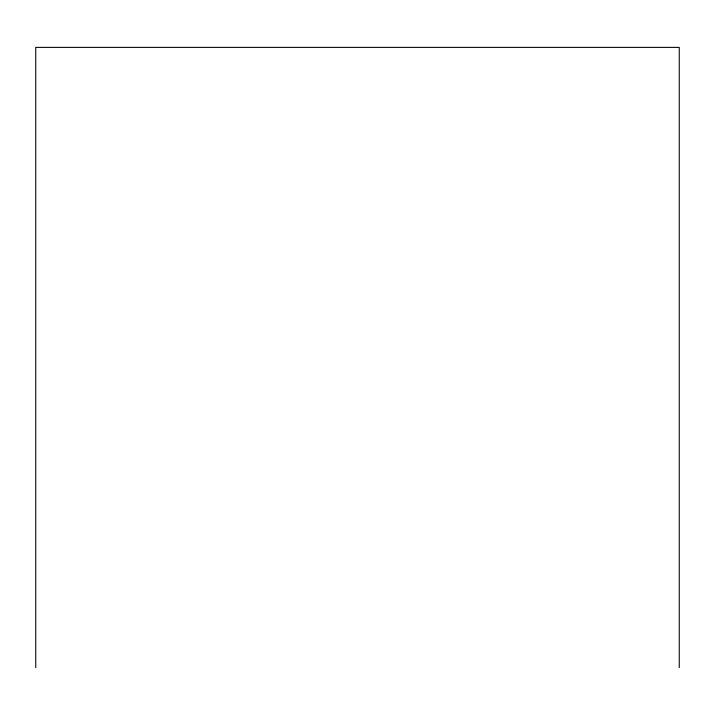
<?xml version="1.0" encoding="UTF-8"?>
<svg xmlns="http://www.w3.org/2000/svg" width="715" height="715" viewBox="0 0 715 715"><rect width="100%" height="100%" fill="white"/><g stroke="black" fill="none" stroke-linecap="round" stroke-linejoin="round"><path stroke-width="1.07" d="M679.25 667.613L679.25 47.387L35.75 47.387L35.75 667.613"/></g></svg>
